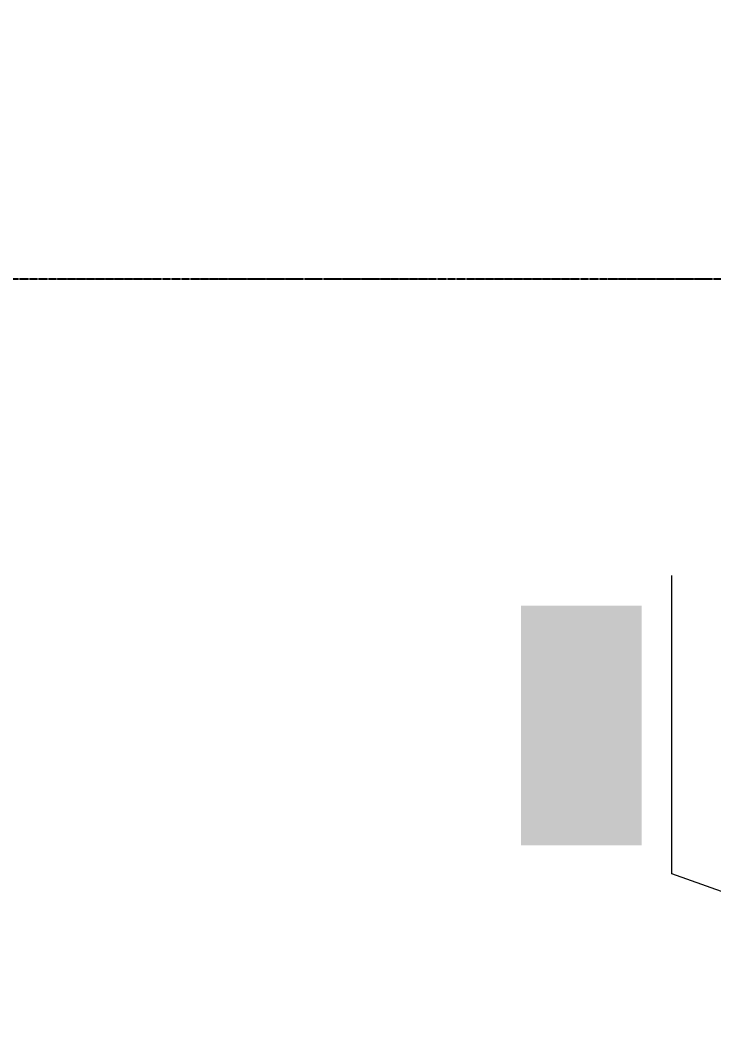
# Model space of a CAD drawing. Header units: millimetres. Extents: x -383313 to -161684, y -117025 to 99224.
# Drawn here: x -333930 to -332177, y -7491 to -4929 of the extents above; entities that cross this region are included whole.
import ezdxf

# ---------------------------------------------------------------- set-up
doc = ezdxf.new("R2010")
doc.units = ezdxf.units.MM
doc.header["$MEASUREMENT"] = 0
doc.linetypes.add('PS-GOST2.303 5', pattern=[24, 20, -1.5, 1, -1.5])
doc.layers.get('Defpoints').update_dxf_attribs({"color": 31})
for name, color, linetype in [('001__КОНСТРУКТИВ__размеры внутр.', 7, 'Continuous'), ('PDF_Geometry', 7, 'Continuous'), ('PDF_Solid Fills', 7, 'Continuous'), ('PS_Оси', 5, 'PS-GOST2.303 5')]:
    doc.layers.add(name, color=color, linetype=linetype)
doc.styles.add('PSTUDIO', font='arial.ttf')
doc.dimstyles.new('PS_TICK', dxfattribs={"dimscale": 100, "dimtxt": 2.5, "dimasz": 1, "dimexe": 2, "dimexo": 2, "dimgap": 1, "dimtad": 1, "dimdec": 0, "dimzin": 0, "dimdsep": 46, "dimtxsty": 'PSTUDIO', "dimblk": 'ARCHTICK', "dimcen": 2, "dimdle": 1.5, "dimse1": 1, "dimse2": 1, "dimadec": 0, "dimazin": 0, "dimtfac": 1, "dimtdec": 0, "dimtix": 1, "dimtmove": 1, "dimatfit": 3, "dimldrblk": 'ARCHTICK', "dimfxl": 1, "dimtolj": 1, "dimtzin": 0, "dimarcsym": 0})

# ---------------------------------------------------------------- blocks, each defined once
blk = doc.blocks.new('_ArchTick')
at = {"color": 0, "linetype": 'ByBlock', "const_width": 0.15}
blk.add_lwpolyline([(-0.5, -0.5), (0.5, 0.5)], dxfattribs=at)
blk = doc.blocks.new('*D300')
at = {"layer": '001__КОНСТРУКТИВ__размеры внутр.', "color": 0, "lineweight": -2, "ltscale": 100, "transparency": 16777216}
blk.add_line((-336984.8, -2369.4), (-336984.8, -5582.1), dxfattribs=at)
at = {"layer": 'Defpoints', "color": 0, "ltscale": 100, "transparency": 16777216}
for p in [(-336030.8, -2519.4), (-336984.8, -5432.1), (-330226.1, -5432.1)]:
    blk.add_point(p, dxfattribs=at)
at = {"layer": '001__КОНСТРУКТИВ__размеры внутр.', "color": 0, "lineweight": -2, "ltscale": 100, "transparency": 16777216, "xscale": 100, "yscale": 100, "zscale": 100}
for p, rotation in [((-336984.8, -2519.4), 90), ((-336984.8, -5432.1), 270)]:
    blk.add_blockref('_ArchTick', p, dxfattribs=dict(at, rotation=rotation))
at = {"layer": '001__КОНСТРУКТИВ__размеры внутр.', "color": 0, "ltscale": 100, "transparency": 16777216, "insert": (-337212.4, -3143.3), "char_height": 250, "attachment_point": 5, "rotation": 90, "style": 'PSTUDIO'}
blk.add_mtext('\\A1;2910', dxfattribs=at)
blk = doc.blocks.new('*D280')
at = {"layer": '001__КОНСТРУКТИВ__размеры внутр.', "color": 0, "lineweight": -2, "ltscale": 100, "transparency": 16777216}
for p, q in [((-336984.8, -5432.1), (-336984.8, -5332.1)), ((-336984.8, -5432.1), (-336984.8, -5582.1)), ((-336984.8, -5582.1), (-336984.8, -5682.1))]:
    blk.add_line(p, q, dxfattribs=at)
at = {"layer": 'Defpoints', "color": 0, "ltscale": 100, "transparency": 16777216}
for p in [(-330226.1, -5432.1), (-336984.8, -5582.1), (-330226.1, -5582.1)]:
    blk.add_point(p, dxfattribs=at)
at = {"layer": '001__КОНСТРУКТИВ__размеры внутр.', "color": 0, "lineweight": -2, "ltscale": 100, "transparency": 16777216, "xscale": 100, "yscale": 100, "zscale": 100}
for p, rotation in [((-336984.8, -5432.1), 270), ((-336984.8, -5582.1), 90)]:
    blk.add_blockref('_ArchTick', p, dxfattribs=dict(at, rotation=rotation))
at = {"layer": '001__КОНСТРУКТИВ__размеры внутр.', "color": 0, "ltscale": 100, "transparency": 16777216, "insert": (-337212.4, -5507.1), "char_height": 250, "attachment_point": 5, "rotation": 90, "style": 'PSTUDIO'}
blk.add_mtext('\\A1;150', dxfattribs=at)
blk = doc.blocks.new('*D281')
at = {"layer": '001__КОНСТРУКТИВ__размеры внутр.', "color": 0, "lineweight": -2, "ltscale": 100, "transparency": 16777216}
blk.add_line((-336984.8, -5432.1), (-336984.8, -20232.4), dxfattribs=at)
at = {"layer": 'Defpoints', "color": 0, "ltscale": 100, "transparency": 16777216}
for p in [(-330226.1, -5582.1), (-336984.8, -20082.4), (-335014.1, -20082.4)]:
    blk.add_point(p, dxfattribs=at)
at = {"layer": '001__КОНСТРУКТИВ__размеры внутр.', "color": 0, "lineweight": -2, "ltscale": 100, "transparency": 16777216, "xscale": 100, "yscale": 100, "zscale": 100}
for p, rotation in [((-336984.8, -5582.1), 90), ((-336984.8, -20082.4), 270)]:
    blk.add_blockref('_ArchTick', p, dxfattribs=dict(at, rotation=rotation))
at = {"layer": '001__КОНСТРУКТИВ__размеры внутр.', "color": 0, "ltscale": 100, "transparency": 16777216, "insert": (-337212.4, -12832.2), "char_height": 250, "attachment_point": 5, "rotation": 90, "style": 'PSTUDIO'}
blk.add_mtext('\\A1;14500', dxfattribs=at)
blk = doc.blocks.new('A$Cf5759c35')
at = {"layer": 'PDF_Solid Fills'}
for points in [[(25823.2, 11756), (25823.2, 11756), (25823.2, 11730.6), (25827.4, 11726.3), (25827.4, 11722.1), (25831.6, 11713.6), (25835.9, 11709.4), (25835.9, 11709.4), (25840.1, 11705.2), (25848.6, 11700.9), (25848.6, 11756), (25848.6, 11756), (25848.6, 11764.4), (25848.6, 11768.7), (25852.8, 11777.1), (25857, 11781.4), (25861.3, 11785.6), (25869.7, 11789.8), (25869.7, 11789.8), (25874, 11794.1), (25878.2, 11794.1), (25882.4, 11798.3), (25886.7, 11798.3), (25890.9, 11798.3), (25899.4, 11802.5), (25907.8, 11802.5), (25912.1, 11802.5), (25920.5, 11802.5), (25929, 11802.5), (25941.7, 11802.5), (25950.2, 11802.5), (25950.2, 11802.5), (25962.9, 11802.5), (25971.3, 11802.5), (25979.8, 11802.5), (25988.3, 11802.5), (25992.5, 11802.5), (26001, 11802.5), (26009.4, 11798.3), (26013.7, 11798.3), (26017.9, 11798.3), (26022.1, 11794.1), (26026.4, 11794.1), (26030.6, 11789.8), (26034.8, 11789.8), (26039.1, 11785.6), (26043.3, 11777.1), (26047.5, 11772.9), (26051.8, 11768.7), (26051.8, 11760.2), (26051.8, 11756), (26056, 11700.9), (26060.2, 11705.2), (26064.5, 11709.4), (26068.7, 11713.6), (26068.7, 11722.1), (26072.9, 11726.3), (26072.9, 11734.8), (26077.2, 11739), (26077.2, 11747.5), (26077.2, 11756), (26077.2, 11756), (26077.2, 11764.4), (26077.2, 11768.7), (26072.9, 11777.1), (26072.9, 11781.4), (26068.7, 11789.8), (26064.5, 11794.1), (26064.5, 11798.3), (26060.2, 11802.5), (26056, 11806.8), (26051.8, 11811), (26047.5, 11815.2), (26039.1, 11819.5), (26034.8, 11819.5), (26026.4, 11823.7), (26022.1, 11827.9), (26017.9, 11827.9), (26013.7, 11827.9), (26009.4, 11832.2), (26001, 11832.2), (25996.7, 11832.2), (25988.3, 11832.2), (25979.8, 11836.4), (25975.6, 11836.4), (25967.1, 11836.4), (25958.6, 11836.4), (25950.2, 11836.4), (25945.9, 11836.4), (25937.5, 11836.4), (25929, 11836.4), (25920.5, 11836.4), (25916.3, 11836.4), (25907.8, 11832.2), (25903.6, 11832.2), (25895.1, 11832.2), (25890.9, 11832.2), (25882.4, 11827.9), (25878.2, 11827.9), (25869.7, 11823.7), (25865.5, 11819.5), (25857, 11819.5), (25852.8, 11815.2), (25852.8, 11815.2), (25848.6, 11811), (25844.3, 11806.8), (25835.9, 11802.5), (25831.6, 11794.1), (25831.6, 11789.8), (25827.4, 11789.8), (25827.4, 11781.4), (25823.2, 11777.1), (25823.2, 11768.7), (25823.2, 11760.2)], [(25848.6, 11700.9), (25852.8, 11696.7), (25857, 11692.5), (25865.5, 11688.2), (25869.7, 11684), (25878.2, 11684), (25878.2, 11679.8), (25886.7, 11679.8), (25890.9, 11679.8), (25899.4, 11675.5), (25903.6, 11675.5), (25912.1, 11675.5), (25916.3, 11675.5), (25924.8, 11675.5), (25933.2, 11675.5), (25941.7, 11671.3), (25950.2, 11671.3), (25954.4, 11671.3), (25962.9, 11671.3), (25971.3, 11675.5), (25979.8, 11675.5), (25988.3, 11675.5), (25996.7, 11675.5), (26001, 11675.5), (26009.4, 11679.8), (26013.7, 11679.8), (26022.1, 11684), (26026.4, 11684), (26030.6, 11688.2), (26039.1, 11688.2), (26043.3, 11692.5), (26047.5, 11696.7), (26051.8, 11696.7), (26056, 11700.9), (26051.8, 11756), (26051.8, 11751.7), (26051.8, 11747.5), (26047.5, 11739), (26047.5, 11734.8), (26043.3, 11730.6), (26039.1, 11722.1), (26030.6, 11717.9), (26030.6, 11717.9), (26026.4, 11717.9), (26022.1, 11713.6), (26017.9, 11713.6), (26013.7, 11709.4), (26005.2, 11709.4), (26001, 11709.4), (25992.5, 11705.2), (25984, 11705.2), (25975.6, 11705.2), (25967.1, 11705.2), (25958.6, 11705.2), (25950.2, 11705.2), (25941.7, 11705.2), (25933.2, 11705.2), (25924.8, 11705.2), (25916.3, 11705.2), (25907.8, 11705.2), (25903.6, 11709.4), (25895.1, 11709.4), (25890.9, 11709.4), (25882.4, 11713.6), (25878.2, 11713.6), (25874, 11717.9), (25869.7, 11717.9), (25865.5, 11722.1), (25861.3, 11726.3), (25857, 11730.6), (25852.8, 11734.8), (25848.6, 11739), (25848.6, 11747.5), (25848.6, 11756)], [(25827.4, 11633.2), (25827.4, 11506.2), (25954.4, 11485), (25958.6, 11514.7), (25954.4, 11514.7), (25950.2, 11518.9), (25945.9, 11527.4), (25941.7, 11531.6), (25941.7, 11531.6), (25937.5, 11535.8), (25937.5, 11544.3), (25933.2, 11552.8), (25933.2, 11557), (25929, 11620.5), (25929, 11620.5), (25924.8, 11616.3), (25924.8, 11518.9), (25857, 11531.6), (25857, 11633.2)], [(25929, 11620.5), (25933.2, 11557), (25933.2, 11565.5), (25937.5, 11573.9), (25937.5, 11582.4), (25941.7, 11586.6), (25945.9, 11590.9), (25950.2, 11595.1), (25954.4, 11599.3), (25958.6, 11603.6), (25962.9, 11607.8), (25971.3, 11607.8), (25975.6, 11612), (25984, 11612), (25992.5, 11612), (25992.5, 11612), (25996.7, 11612), (26005.2, 11612), (26013.7, 11607.8), (26017.9, 11607.8), (26026.4, 11603.6), (26030.6, 11599.3), (26034.8, 11595.1), (26034.8, 11595.1), (26043.3, 11590.9), (26043.3, 11582.4), (26047.5, 11578.2), (26051.8, 11573.9), (26051.8, 11565.5), (26051.8, 11557), (26051.8, 11620.5), (26047.5, 11624.7), (26047.5, 11624.7), (26039.1, 11629), (26034.8, 11633.2), (26030.6, 11637.4), (26022.1, 11637.4), (26017.9, 11641.7), (26009.4, 11641.7), (26001, 11641.7), (25996.7, 11645.9), (25988.3, 11645.9), (25984, 11645.9), (25979.8, 11641.7), (25971.3, 11641.7), (25962.9, 11641.7), (25958.6, 11637.4), (25950.2, 11637.4), (25945.9, 11633.2), (25941.7, 11629), (25933.2, 11624.7)], [(25907.8, 11565.5), (25907.8, 11565.5), (25907.8, 11552.8), (25912.1, 11544.3), (25912.1, 11535.8), (25916.3, 11531.6), (25920.5, 11527.4), (25924.8, 11518.9), (25924.8, 11616.3), (25920.5, 11612), (25916.3, 11603.6), (25912.1, 11599.3), (25912.1, 11595.1), (25907.8, 11586.6), (25907.8, 11582.4), (25907.8, 11573.9)], [(26005.2, 11510.4), (26009.4, 11476.6), (26009.4, 11480.8), (26026.4, 11480.8), (26030.6, 11485), (26039.1, 11485), (26043.3, 11489.3), (26047.5, 11493.5), (26051.8, 11497.7), (26056, 11502), (26060.2, 11506.2), (26064.5, 11510.4), (26068.7, 11518.9), (26072.9, 11523.1), (26072.9, 11531.6), (26072.9, 11535.8), (26077.2, 11544.3), (26077.2, 11552.8), (26077.2, 11557), (26077.2, 11561.2), (26077.2, 11565.5), (26077.2, 11573.9), (26072.9, 11582.4), (26072.9, 11586.6), (26068.7, 11595.1), (26068.7, 11599.3), (26064.5, 11603.6), (26060.2, 11612), (26056, 11616.3), (26051.8, 11620.5), (26051.8, 11557), (26051.8, 11557), (26051.8, 11552.8), (26051.8, 11544.3), (26047.5, 11540.1), (26043.3, 11531.6), (26039.1, 11527.4), (26034.8, 11523.1), (26030.6, 11518.9), (26026.4, 11518.9), (26017.9, 11514.7), (26013.7, 11510.4)], [(25823.2, 11366.5), (25823.2, 11345.3), (25827.4, 11336.9), (25827.4, 11332.6), (25831.6, 11324.2), (25831.6, 11319.9), (25835.9, 11315.7), (25840.1, 11311.5), (25844.3, 11307.2), (25848.6, 11303), (25852.8, 11298.8), (25861.3, 11294.5), (25865.5, 11290.3), (25874, 11290.3), (25878.2, 11286.1), (25886.7, 11286.1), (25895.1, 11286.1), (25899.4, 11315.7), (25890.9, 11315.7), (25882.4, 11319.9), (25878.2, 11319.9), (25869.7, 11324.2), (25865.5, 11328.4), (25861.3, 11332.6), (25857, 11332.6), (25852.8, 11341.1), (25852.8, 11345.3), (25848.6, 11349.6), (25848.6, 11358), (25848.6, 11366.5), (25848.6, 11430), (25840.1, 11421.5), (25840.1, 11421.5), (25835.9, 11417.3), (25835.9, 11413.1), (25831.6, 11408.8), (25827.4, 11400.4), (25827.4, 11396.1), (25823.2, 11387.7), (25823.2, 11383.4), (25823.2, 11375)], [(25848.6, 11430), (25848.6, 11366.5), (25848.6, 11383.4), (25852.8, 11387.7), (25857, 11396.1), (25861.3, 11400.4), (25861.3, 11400.4), (25865.5, 11404.6), (25869.7, 11408.8), (25878.2, 11413.1), (25882.4, 11413.1), (25890.9, 11413.1), (25895.1, 11413.1), (25903.6, 11413.1), (25907.8, 11408.8), (25916.3, 11408.8), (25920.5, 11404.6), (25929, 11400.4), (25929, 11396.1), (25933.2, 11391.9), (25937.5, 11387.7), (25941.7, 11383.4), (25950.2, 11379.2), (25954.4, 11375), (25958.6, 11370.7), (25962.9, 11362.3), (25967.1, 11358), (25975.6, 11349.6), (25979.8, 11345.3), (25984, 11336.9), (25992.5, 11332.6), (25996.7, 11324.2), (26001, 11319.9), (26005.2, 11315.7), (26009.4, 11311.5), (26013.7, 11307.2), (26017.9, 11303), (26022.1, 11298.8), (26026.4, 11294.5), (26034.8, 11290.3), (26039.1, 11290.3), (26047.5, 11286.1), (26051.8, 11281.8), (26051.8, 11281.8), (26060.2, 11281.8), (26064.5, 11281.8), (26072.9, 11277.6), (26072.9, 11446.9), (26043.3, 11446.9), (26043.3, 11324.2), (26043.3, 11324.2), (26039.1, 11324.2), (26030.6, 11328.4), (26026.4, 11336.9), (26026.4, 11336.9), (26022.1, 11341.1), (26017.9, 11345.3), (26013.7, 11349.6), (26009.4, 11358), (26001, 11362.3), (25996.7, 11370.7), (25992.5, 11370.7), (25988.3, 11379.2), (25984, 11387.7), (25975.6, 11391.9), (25971.3, 11396.1), (25967.1, 11400.4), (25962.9, 11408.8), (25958.6, 11413.1), (25954.4, 11413.1), (25950.2, 11417.3), (25950.2, 11421.5), (25941.7, 11425.8), (25937.5, 11430), (25933.2, 11434.2), (25924.8, 11434.2), (25920.5, 11438.5), (25916.3, 11438.5), (25912.1, 11442.7), (25903.6, 11442.7), (25899.4, 11442.7), (25890.9, 11442.7), (25890.9, 11442.7), (25882.4, 11442.7), (25878.2, 11442.7), (25869.7, 11442.7), (25865.5, 11438.5), (25857, 11434.2), (25852.8, 11434.2)]]:
    blk.add_hatch(color=8, dxfattribs=at).paths.add_polyline_path(points)
at = {"layer": 'PDF_Geometry', "color": 8, "lineweight": 13}
for points in [[(24625.1, 12683.1), (24874.9, 12683.1)], [(24972.3, 12683.1), (25222, 12683.1)], [(25323.6, 12683.1), (25573.4, 12683.1)], [(25675, 12683.1), (25924.8, 12683.1)], [(26022.1, 12683.1), (26271.9, 12683.1)], [(26678.3, 11002.4), (26178.8, 11180.2), (26178.8, 11933.8)]]:
    blk.add_lwpolyline(points, dxfattribs=at)
at = {"layer": 'PDF_Solid Fills', "color": 8, "lineweight": 13}
for points in [[(25797.8, 11252.2), (26102.6, 11252.2), (25797.8, 11857.6)], [(26102.6, 11252.2), (25797.8, 11857.6), (26102.6, 11857.6)]]:
    blk.add_solid(points, dxfattribs=at)

msp = doc.modelspace()

# ---------------------------------------------------------------- linework, layer by layer
at = {"layer": 'PS_Оси'}
msp.add_lwpolyline([(-356346.98515, -5582.0977), (-355014.05882, -5582.0977), (-350514.05882, -5582.0977), (-345514.05882, -5582.0977), (-340514.05882, -5582.0977), (-335514.05882, -5582.0977), (-330514.05882, -5582.0977), (-325514.05882, -5582.0977), (-320514.05882, -5582.0977), (-316483.98892, -5582.0977)], dxfattribs=at)

# ---------------------------------------------------------------- block references
at = {"ltscale": 100}
msp.add_blockref('A$Cf5759c35', (-358461.97282, -18264.93104), dxfattribs=at)

# ---------------------------------------------------------------- dimensions: what is measured, and where the dimension line sits
at = {"layer": '001__КОНСТРУКТИВ__размеры внутр.', "ltscale": 100}
dim = msp.add_linear_dim(base=(-336984.76537, -5432.0977), p1=(-336030.80754, -2519.3977), p2=(-330226.05882, -5432.0977), angle=90, text='2910', dimstyle='PS_TICK', dxfattribs=at)
dim.commit()
dim.dimension.update_dxf_attribs({"geometry": '*D300', "text_midpoint": (-336984.76537, -3143.314), "dimtype": 160})
for base, p1, p2, picture, middle in [((-336984.76537, -5582.0977), (-330226.05882, -5432.0977), (-330226.05882, -5582.0977), '*D280', (-337212.40862, -5507.0977)), ((-336984.76537, -20082.3977), (-330226.05882, -5582.0977), (-335014.05882, -20082.3977), '*D281', (-337212.40862, -12832.2477))]:
    dim = msp.add_linear_dim(base=base, p1=p1, p2=p2, angle=90, dimstyle='PS_TICK', dxfattribs=at)
    dim.commit()
    dim.dimension.update_dxf_attribs({"geometry": picture, "text_midpoint": middle})

doc.saveas('drawing.dxf')
